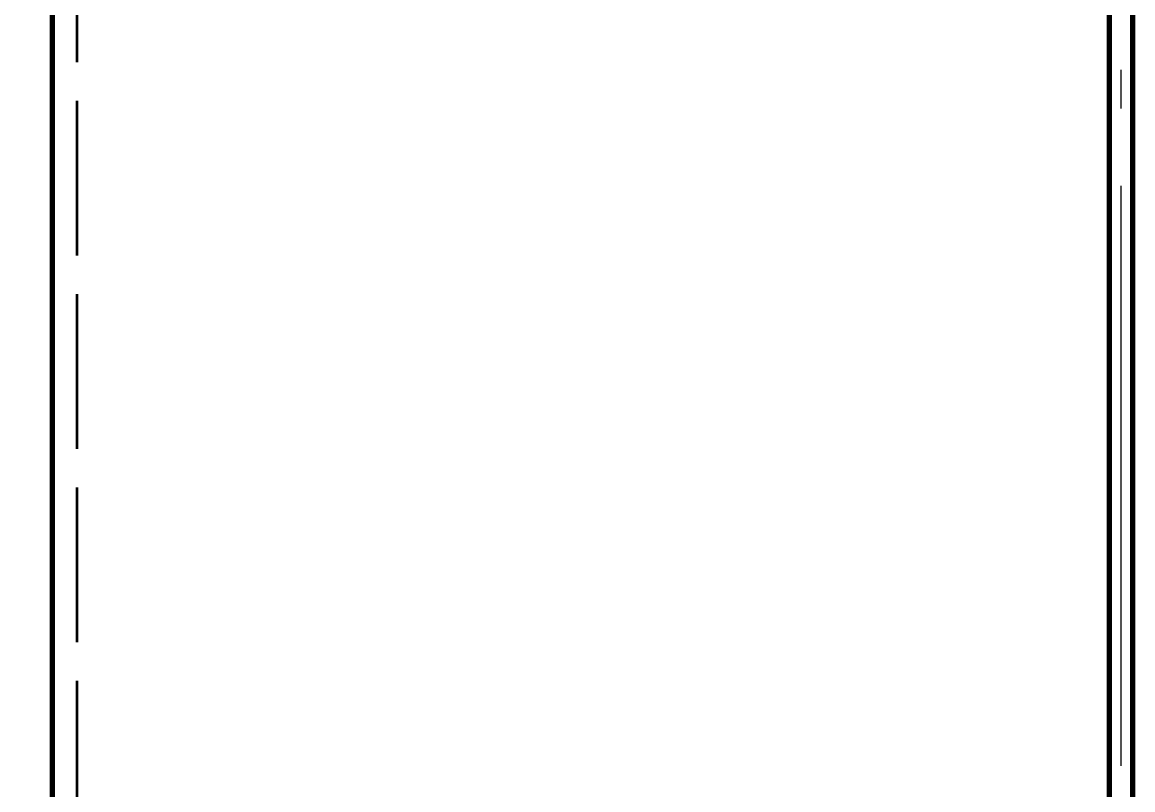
# Model space of a CAD drawing. Header units: millimetres. Extents: x 0 to 1554, y 0 to 420.
# Drawn here: x 93.99 to 122.73, y 253.45 to 273.3 of the extents above; entities that cross this region are included whole.
import ezdxf

# ---------------------------------------------------------------- set-up
doc = ezdxf.new("R2010")
doc.units = ezdxf.units.MM
doc.linetypes.add('IRAM-E-TRAZOS', pattern=[5, 4, -1])
doc.linetypes.add('IRAM-F-TRAZO-PUNTO', pattern=[20, 15, -2, 1, -2])
for name, color, linetype, lineweight in [('01-VISIBLE', 7, 'CONTINUOUS', 70), ('02-OCULTA', 4, 'IRAM-E-TRAZOS', 35), ('03-EJE', 1, 'IRAM-F-TRAZO-PUNTO', 18), ('04-COTA', 3, 'CONTINUOUS', 18)]:
    doc.layers.add(name, color=color, linetype=linetype, lineweight=lineweight)
doc.styles.add('ISO3098', font='isocpeur.ttf')
doc.dimstyles.new('FLAMA-IRAM', dxfattribs={"dimtxt": 3.5, "dimasz": 3.5, "dimexe": 2, "dimexo": 1.5, "dimgap": 1, "dimtad": 1, "dimdec": 1, "dimtxsty": 'ISO3098', "dimblk": 'IRAM_FLECHA', "dimblk1": 'IRAM_FLECHA', "dimblk2": 'IRAM_FLECHA', "dimcen": 2.5, "dimclrd": 256, "dimclre": 256, "dimclrt": 256, "dimazin": 3, "dimtfac": 1, "dimtmove": 0, "dimatfit": 3, "dimlwd": 18, "dimlwe": 18})

# ---------------------------------------------------------------- blocks, each defined once
blk = doc.blocks.new('IRAM_FLECHA')
blk.add_solid([(0, 0), (-1, 0.125), (-1, -0.125)])

msp = doc.modelspace()

# ---------------------------------------------------------------- linework, layer by layer
at = {"layer": '01-VISIBLE'}
for p, q in [((94.775, 192.265), (94.775, 290.865)), ((122.125, 192.465), (122.125, 290.665)), ((122.725, 192.465), (122.725, 290.665))]:
    msp.add_line(p, q, dxfattribs=at)
at = {"layer": '02-OCULTA'}
for p, q in [((95.415, 192.265), (95.415, 290.865)), ((122.125, 192.465), (122.125, 290.665)), ((122.725, 192.465), (122.725, 290.665))]:
    msp.add_line(p, q, dxfattribs=at)
at = {"layer": '03-EJE'}
msp.add_line((122.425, 174.065), (122.425, 315.935), dxfattribs=at)

# ---------------------------------------------------------------- dimensions: what is measured, and where the dimension line sits
at = {"layer": '04-COTA'}
msp.add_linear_dim(base=(76.775, 174.8648), p1=(94.775, 174.8648), p2=(118.725, 315.1352), angle=90, text='<>±0,8', dimstyle='FLAMA-IRAM', override={"dimlfac": 5}, dxfattribs=at).render()

doc.saveas('drawing.dxf')
